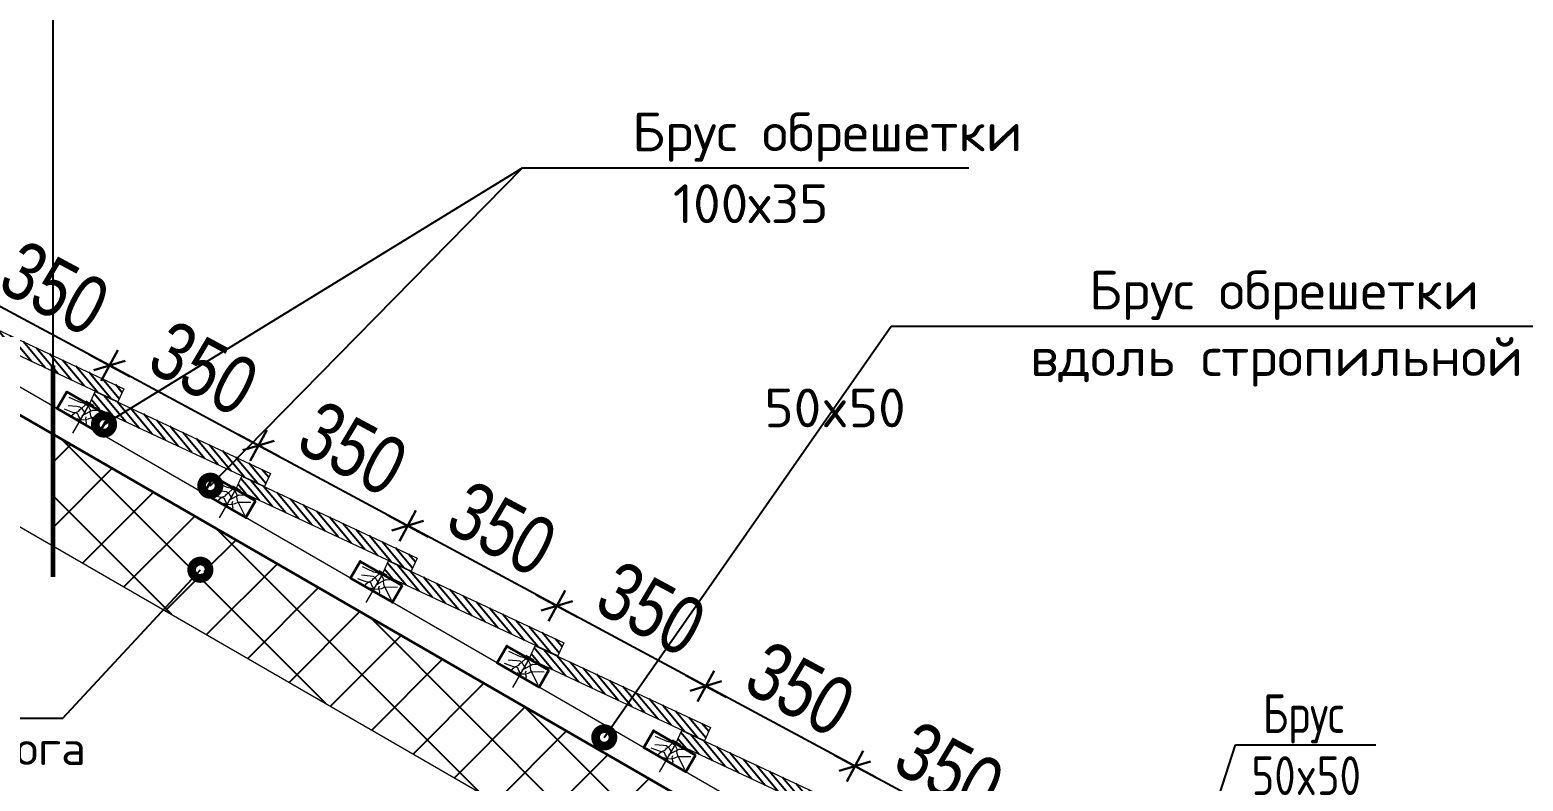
# Model space of a CAD drawing. Extents: x -12289450 to -10763036, y -7834513 to -6150123.
# Drawn here: x -10888592 to -10885506, y -7676211 to -7674660 of the extents above; entities that cross this region are included whole.
import ezdxf

# ---------------------------------------------------------------- set-up
doc = ezdxf.new("R2010")
doc.units = 0
doc.header["$LTSCALE"] = 25
doc.header["$PDMODE"] = 35
doc.layers.get('DefPoints').update_dxf_attribs({"color": 10, "lineweight": 30})
for name, color, linetype in [('005-РАЗМЕРЫ', 252, 'Continuous'), ('008-ШТРИХОВКА', 252, 'Continuous'), ('Примечания', 7, 'Continuous')]:
    doc.layers.add(name, color=color, linetype=linetype)
for name, color, linetype, lineweight in [('RAZMER', 7, 'Continuous', 9), ('Перегор', 4, 'Continuous', 20), ('Стена', 7, 'Continuous', 5), ('СТЕНЫ', 5, 'Continuous', 40), ('тонкий', 114, 'Continuous', 20), ('Штрих', 9, 'Continuous', 13)]:
    doc.layers.add(name, color=color, linetype=linetype, lineweight=lineweight)
doc.styles.add('GOST 2.304', font='cs_gost2304.shx')
doc.styles.get("Standard").update_dxf_attribs({"font": 'arial.ttf'})
doc.styles.add('TXT0', font='txt', dxfattribs={"width": 0.8})
doc.dimstyles.new('Копия 3 РАЗМЕРЫ 3', dxfattribs={"dimscale": 30, "dimtxt": 4, "dimasz": 0.08, "dimexe": 0, "dimexo": 0, "dimgap": 0.9, "dimtad": 1, "dimdec": 0, "dimzin": 0, "dimdsep": 46, "dimtxsty": 'TXT0', "dimblk1": 'A8MITTA', "dimblk2": 'A8MITTA', "dimsah": 1, "dimcen": 0.3, "dimse1": 1, "dimse2": 1, "dimadec": 0, "dimazin": 0, "dimtp": 6, "dimtm": 6, "dimtfac": 1, "dimtdec": 0, "dimtofl": 0, "dimtmove": 0, "dimatfit": 3, "dimldrblk": 'A8MITTA', "dimfxl": 0, "dimtolj": 1, "dimtzin": 0, "dimarcsym": 0})

# ---------------------------------------------------------------- blocks, each defined once
blk = doc.blocks.new('ytjtyj')
at = {"layer": 'Перегор', "linetype": 'Continuous'}
for p, q in [((-3.6, 13.4), (-21.6, 6.9)), ((-12.6, 10.2), (11.8, -56.9))]:
    blk.add_line(p, q, dxfattribs=at)
at = {"layer": 'Стена', "linetype": 'Continuous', "ltscale": 100}
blk.add_line((51.9, -12.5), (38.2, 25), dxfattribs=at)
blk.add_lwpolyline([(-55.8, -9.2), (-42.1, -46.8), (51.9, -12.5), (38.2, 25), (-55.8, -9.2)], close=True, dxfattribs=at)
at = {"layer": 'Штрих', "linetype": 'Continuous', "ltscale": 100}
for p, q in [((-10.2, 4.4), (-15.6, -3.3)), ((0.3, 8.6), (-10.2, 4.4)), ((2, -2.6), (-4.9, 6.5)), ((7.6, 8.6), (0.3, 8.6)), ((32.8, 15.1), (7.6, 8.6)), ((-20.7, -18.1), (-46.9, -13.8)), ((-18.6, -15.3), (-38.4, -41.9)), ((-20.7, -2.7), (-33.2, -0.9)), ((-15.6, -6.6), (-20.7, -2.7)), ((-15.1, -22.2), (-20.7, -18.1)), ((-15.6, -8.5), (-18.6, -15.3)), ((-15.6, -3.3), (-15.6, -8.5)), ((-7.2, -13), (-15.6, -6.6)), ((-9.5, -24.4), (-15.1, -22.2)), ((-8.9, -23.1), (-12.3, -30.7)), ((-12.3, -30.7), (-11.7, -34.8)), ((-0.7, -26.6), (-9.5, -24.4)), ((-9, -18.9), (-8.9, -23.1)), ((-1.7, -7.1), (-7.2, -13)), ((-1.2, -17.6), (-7.2, -13)), ((2, -2.6), (-1.7, -7.1)), ((8.3, -25.3), (-0.7, -26.6)), ((1.3, -25.2), (0.1, -30.6)), ((5.7, -20.6), (1.3, -25.2)), ((7.1, -0.5), (2, -2.6)), ((5.7, -5.8), (2, -2.6)), ((7.2, -9.7), (5.7, -5.8)), ((8.7, -14.8), (5.7, -20.6)), ((12.9, -0.7), (7.1, -0.5)), ((13.7, -13.8), (7.2, -9.7)), ((13.7, -13.8), (8.7, -14.8)), ((30.7, -2.1), (12.9, -0.7)), ((17.6, -17.7), (13.7, -13.8)), ((19.4, -13.8), (13.7, -13.8)), ((17.5, -23.8), (14, -25.5)), ((21.4, -22.6), (17.5, -23.8)), ((20.1, -23), (17.6, -17.7)), ((37.5, -10.5), (19.4, -13.8))]:
    blk.add_line(p, q, dxfattribs=at)
blk = doc.blocks.new('A8MITTA', base_point=(3180, 3140))
for p, q in [((3180, 3155), (3180, 3125)), ((3160, 3140), (3200, 3140)), ((3170, 3130), (3190, 3150))]:
    blk.add_line(p, q)
blk = doc.blocks.new('*D1239')
at = {"layer": '005-РАЗМЕРЫ', "color": 0, "lineweight": -2, "ltscale": 4, "transparency": 16777216}
blk.add_line((-10886580.7, -7676345), (-10886884.7, -7676181.7), dxfattribs=at)
at = {"layer": 'DefPoints', "color": 0, "ltscale": 4, "transparency": 16777216}
for p in [(-10886886.8, -7676180.6), (-10886964.1, -7676324.5), (-10886661, -7676499.5)]:
    blk.add_point(p, dxfattribs=at)
at = {"layer": '005-РАЗМЕРЫ', "color": 0, "lineweight": -2, "ltscale": 4, "transparency": 16777216, "xscale": 2.4, "yscale": 2.4, "zscale": 2.4}
for p, rotation in [((-10886886.8, -7676180.6), 151.7584222115959), ((-10886578.6, -7676346.1), 331.7584222115959)]:
    blk.add_blockref('A8MITTA', p, dxfattribs=dict(at, rotation=rotation))
at = {"layer": '005-РАЗМЕРЫ', "color": 0, "ltscale": 4, "transparency": 16777216, "insert": (-10886691.5, -7676186.7), "char_height": 120, "attachment_point": 5, "rotation": 331.7584, "style": 'TXT0'}
blk.add_mtext('\\A1;350', dxfattribs=at)
blk = doc.blocks.new('*D1240')
at = {"layer": '005-РАЗМЕРЫ', "color": 0, "lineweight": -2, "ltscale": 4, "transparency": 16777216}
blk.add_line((-10886888.9, -7676179.5), (-10887192.8, -7676016.2), dxfattribs=at)
at = {"layer": 'DefPoints', "color": 0, "ltscale": 4, "transparency": 16777216}
for p in [(-10887195, -7676015.1), (-10887267.2, -7676149.5), (-10886964.1, -7676324.5)]:
    blk.add_point(p, dxfattribs=at)
at = {"layer": '005-РАЗМЕРЫ', "color": 0, "lineweight": -2, "ltscale": 4, "transparency": 16777216, "xscale": 2.4, "yscale": 2.4, "zscale": 2.4}
for p, rotation in [((-10887195, -7676015.1), 151.7584222115959), ((-10886886.8, -7676180.6), 331.7584222115959)]:
    blk.add_blockref('A8MITTA', p, dxfattribs=dict(at, rotation=rotation))
at = {"layer": '005-РАЗМЕРЫ', "color": 0, "ltscale": 4, "transparency": 16777216, "insert": (-10886999.7, -7676021.2), "char_height": 120, "attachment_point": 5, "rotation": 331.7584, "style": 'TXT0'}
blk.add_mtext('\\A1;350', dxfattribs=at)
blk = doc.blocks.new('*D1241')
at = {"layer": '005-РАЗМЕРЫ', "color": 0, "lineweight": -2, "ltscale": 4, "transparency": 16777216}
blk.add_line((-10887197.1, -7676013.9), (-10887501, -7675850.7), dxfattribs=at)
at = {"layer": 'DefPoints', "color": 0, "ltscale": 4, "transparency": 16777216}
for p in [(-10887503.1, -7675849.5), (-10887570.3, -7675974.5), (-10887267.2, -7676149.5)]:
    blk.add_point(p, dxfattribs=at)
at = {"layer": '005-РАЗМЕРЫ', "color": 0, "lineweight": -2, "ltscale": 4, "transparency": 16777216, "xscale": 2.4, "yscale": 2.4, "zscale": 2.4}
for p, rotation in [((-10887503.1, -7675849.5), 151.7584222115959), ((-10887195, -7676015.1), 331.7584222115959)]:
    blk.add_blockref('A8MITTA', p, dxfattribs=dict(at, rotation=rotation))
at = {"layer": '005-РАЗМЕРЫ', "color": 0, "ltscale": 4, "transparency": 16777216, "insert": (-10887307.9, -7675855.6), "char_height": 120, "attachment_point": 5, "rotation": 331.7584, "style": 'TXT0'}
blk.add_mtext('\\A1;350', dxfattribs=at)
blk = doc.blocks.new('*D1242')
at = {"layer": '005-РАЗМЕРЫ', "color": 0, "lineweight": -2, "ltscale": 4, "transparency": 16777216}
blk.add_line((-10887505.3, -7675848.4), (-10887809.2, -7675685.1), dxfattribs=at)
at = {"layer": 'DefPoints', "color": 0, "ltscale": 4, "transparency": 16777216}
for p in [(-10887811.3, -7675684), (-10887873.4, -7675799.5), (-10887570.3, -7675974.5)]:
    blk.add_point(p, dxfattribs=at)
at = {"layer": '005-РАЗМЕРЫ', "color": 0, "lineweight": -2, "ltscale": 4, "transparency": 16777216, "xscale": 2.4, "yscale": 2.4, "zscale": 2.4}
for p, rotation in [((-10887811.3, -7675684), 151.7584222115959), ((-10887503.1, -7675849.5), 331.7584222115959)]:
    blk.add_blockref('A8MITTA', p, dxfattribs=dict(at, rotation=rotation))
at = {"layer": '005-РАЗМЕРЫ', "color": 0, "ltscale": 4, "transparency": 16777216, "insert": (-10887616.1, -7675690.1), "char_height": 120, "attachment_point": 5, "rotation": 331.7584, "style": 'TXT0'}
blk.add_mtext('\\A1;350', dxfattribs=at)
blk = doc.blocks.new('*D1243')
at = {"layer": '005-РАЗМЕРЫ', "color": 0, "lineweight": -2, "ltscale": 4, "transparency": 16777216}
blk.add_line((-10887813.5, -7675682.8), (-10888117.4, -7675519.6), dxfattribs=at)
at = {"layer": 'DefPoints', "color": 0, "ltscale": 4, "transparency": 16777216}
for p in [(-10888119.5, -7675518.4), (-10888176.5, -7675624.5), (-10887873.4, -7675799.5)]:
    blk.add_point(p, dxfattribs=at)
at = {"layer": '005-РАЗМЕРЫ', "color": 0, "lineweight": -2, "ltscale": 4, "transparency": 16777216, "xscale": 2.4, "yscale": 2.4, "zscale": 2.4}
for p, rotation in [((-10888119.5, -7675518.4), 151.7584222115959), ((-10887811.3, -7675684), 331.7584222115959)]:
    blk.add_blockref('A8MITTA', p, dxfattribs=dict(at, rotation=rotation))
at = {"layer": '005-РАЗМЕРЫ', "color": 0, "ltscale": 4, "transparency": 16777216, "insert": (-10887924.3, -7675524.6), "char_height": 120, "attachment_point": 5, "rotation": 331.7584, "style": 'TXT0'}
blk.add_mtext('\\A1;350', dxfattribs=at)
blk = doc.blocks.new('*D1244')
at = {"layer": '005-РАЗМЕРЫ', "color": 0, "lineweight": -2, "ltscale": 4, "transparency": 16777216}
blk.add_line((-10888121.6, -7675517.3), (-10888425.6, -7675354), dxfattribs=at)
at = {"layer": 'DefPoints', "color": 0, "ltscale": 4, "transparency": 16777216}
for p in [(-10888427.7, -7675352.9), (-10888479.6, -7675449.5), (-10888176.5, -7675624.5)]:
    blk.add_point(p, dxfattribs=at)
at = {"layer": '005-РАЗМЕРЫ', "color": 0, "lineweight": -2, "ltscale": 4, "transparency": 16777216, "xscale": 2.4, "yscale": 2.4, "zscale": 2.4}
for p, rotation in [((-10888427.7, -7675352.9), 151.7584222115959), ((-10888119.5, -7675518.4), 331.7584222115959)]:
    blk.add_blockref('A8MITTA', p, dxfattribs=dict(at, rotation=rotation))
at = {"layer": '005-РАЗМЕРЫ', "color": 0, "ltscale": 4, "transparency": 16777216, "insert": (-10888232.5, -7675359), "char_height": 120, "attachment_point": 5, "rotation": 331.7584, "style": 'TXT0'}
blk.add_mtext('\\A1;350', dxfattribs=at)
blk = doc.blocks.new('*D1245')
at = {"layer": '005-РАЗМЕРЫ', "color": 0, "lineweight": -2, "ltscale": 4, "transparency": 16777216}
blk.add_line((-10888429.8, -7675351.8), (-10888733.8, -7675188.5), dxfattribs=at)
at = {"layer": 'DefPoints', "color": 0, "ltscale": 4, "transparency": 16777216}
for p in [(-10888735.9, -7675187.4), (-10888782.7, -7675274.5), (-10888479.6, -7675449.5)]:
    blk.add_point(p, dxfattribs=at)
at = {"layer": '005-РАЗМЕРЫ', "color": 0, "lineweight": -2, "ltscale": 4, "transparency": 16777216, "xscale": 2.4, "yscale": 2.4, "zscale": 2.4}
for p, rotation in [((-10888735.9, -7675187.4), 151.7584222115959), ((-10888427.7, -7675352.9), 331.7584222115959)]:
    blk.add_blockref('A8MITTA', p, dxfattribs=dict(at, rotation=rotation))
at = {"layer": '005-РАЗМЕРЫ', "color": 0, "ltscale": 4, "transparency": 16777216, "insert": (-10888540.7, -7675193.5), "char_height": 120, "attachment_point": 5, "rotation": 331.7584, "style": 'TXT0'}
blk.add_mtext('\\A1;350', dxfattribs=at)

msp = doc.modelspace()

# ---------------------------------------------------------------- hatches: boundary and pattern name
at = {"layer": '008-ШТРИХОВКА', "ltscale": 3}
h = msp.add_hatch(dxfattribs=at)
h.set_pattern_fill('ANSI37', color=256, scale=30)
h.set_pattern_definition([(45, (-10891138.46, -7676799.76), (-67.352, 67.352), []), (135, (-10891138.46, -7676799.76), (-67.352, -67.352), [])])
h.paths.add_polyline_path([(-10890027.6, -7675150.5, -0.121044), (-10890162.8, -7674997.7), (-10891138.5, -7675560.9), (-10891138.5, -7675791.9), (-10891017.8, -7675722.2), (-10891036.5, -7675661, -0.503597), (-10891048.1, -7675652.3, -1), (-10891030.1, -7675652.3, -0.330143), (-10891036.5, -7675661), (-10891017.8, -7675722.2)])
h.paths.add_polyline_path([(-10889834.2, -7675038.8), (-10889834.2, -7675010), (-10889984.1, -7675010), (-10889984.1, -7674894.4), (-10890162.8, -7674997.7, 0.121044), (-10890027.6, -7675150.5)])
h.paths.add_polyline_path([(-10889829.2, -7674919.9), (-10889784.2, -7674919.9), (-10889784.2, -7674779), (-10889784.2, -7674779), (-10889984.1, -7674894.4), (-10889984.1, -7675010), (-10889834.2, -7675010), (-10889834.2, -7675009.9), (-10889829.2, -7675009.9)])
h.paths.add_polyline_path([(-10889584.1, -7674894.6), (-10889784.2, -7674779), (-10889784.2, -7674919.9), (-10889739.2, -7674919.9), (-10889739.2, -7675009.9), (-10889734.2, -7675009.9), (-10889584.1, -7675010)])
h.paths.add_polyline_path([(-10889719.3, -7674912), (-10889719.3, -7674911, 0.400203), (-10889724, -7674916), (-10889723.1, -7674916, -0.40079)], flags=0)
h.paths.add_polyline_path([(-10889719.2, -7674912), (-10889719.2, -7674911, 0.406669), (-10889724.1, -7674916), (-10889723, -7674916, -0.40079)], flags=16)
h.paths.add_polyline_path([(-10889649.3, -7674920), (-10889649.3, -7674921, 0.425077), (-10889644.1, -7674916), (-10889645.1, -7674916, -0.427766)], flags=16)
h.paths.add_polyline_path([(-10889719.3, -7674975.7), (-10889719.3, -7674974.7, 0.400203), (-10889724, -7674979.7), (-10889723.1, -7674979.7, -0.40079)], flags=16)
h.paths.add_polyline_path([(-10889719.2, -7674983.7), (-10889719.2, -7674984.7, 0.421798), (-10889714.1, -7674979.7), (-10889715, -7674979.7, -0.427766)], flags=16)
h.paths.add_polyline_path([(-10889719.3, -7674848.2), (-10889719.3, -7674847.2, 0.400203), (-10889724, -7674852.2), (-10889723.1, -7674852.2, -0.40079)], flags=0)
h.paths.add_polyline_path([(-10889719.2, -7674848.2), (-10889719.2, -7674847.2, 0.406669), (-10889724.1, -7674852.2), (-10889723, -7674852.2, -0.40079)], flags=16)
h.paths.add_polyline_path([(-10889405.4, -7674997.7), (-10889584.1, -7674894.6), (-10889584.1, -7675010), (-10889734.2, -7675010), (-10889734.2, -7675038.8), (-10889540.7, -7675150.6, 0.121047)])
h.paths.add_polyline_path([(-10889405.4, -7674997.7, -0.121047), (-10889540.7, -7675150.6), (-10888788.1, -7675585.1), (-10888672.6, -7675431.1, -0.379494), (-10888675, -7675419.4)])
h.paths.add_polyline_path([(-10888544.3, -7675494.9), (-10888544.3, -7675725.8), (-10888316.3, -7675857.5), (-10888245.9, -7675781.6, -0.208652), (-10888248.8, -7675775, -1), (-10888230.8, -7675775, -0.654736), (-10888245.9, -7675781.6), (-10888316.3, -7675857.5), (-10886829.2, -7676716), (-10886829.2, -7676658.3), (-10887284.2, -7676395.6), (-10887284.2, -7676222.4)])
h.paths.add_polyline_path([(-10886684.2, -7676742), (-10886739.2, -7676710.3), (-10886739.2, -7676744.9), (-10886734.2, -7676744.9), (-10886734.2, -7676770.9), (-10886684.2, -7676799.8)])
h.paths.add_polyline_path([(-10886766.7, -7676718.6, 1), (-10886756.7, -7676718.6, 1)], flags=17)
h.paths.add_polyline_path([(-10886739.2, -7676654.9), (-10886829.2, -7676654.9), (-10886829.2, -7676658.3), (-10886807, -7676671.1, -0.277163), (-10886802.5, -7676673.7), (-10886739.2, -7676710.3)], flags=17)
h.paths.add_polyline_path([(-10886756.7, -7676676.1, -1), (-10886766.7, -7676676.1, -1)], flags=16)
h.paths.add_polyline_path([(-10886684.2, -7676568.8), (-10887284.2, -7676222.4), (-10887284.2, -7676395.6), (-10886829.2, -7676658.3), (-10886829.2, -7676654.9), (-10886739.2, -7676654.9), (-10886739.2, -7676710.3), (-10886684.2, -7676742)])
h.paths.add_polyline_path([(-10886719.2, -7676586.1, -1), (-10886709.2, -7676586.1, -1)], flags=16)
h.paths.add_polyline_path([(-10886718.2, -7676586.1, -1), (-10886710.2, -7676586.1, -1)], flags=0)
h.paths.add_polyline_path([(-10886709, -7676690.2, -1), (-10886719, -7676690.2, -1)], flags=16)
h.paths.add_polyline_path([(-10886979.2, -7676534.3, -1), (-10886989.2, -7676534.3, -1)], flags=16)
h.paths.add_polyline_path([(-10886979.4, -7676430.3, -1), (-10886989.4, -7676430.3, -1)], flags=16)
h.paths.add_polyline_path([(-10886980.3, -7676430.3, -1), (-10886988.4, -7676430.3, -1)], flags=0)
h.paths.add_polyline_path([(-10887249.4, -7676378.3, -1), (-10887259.4, -7676378.3, -1)], flags=16)
h.paths.add_polyline_path([(-10887249.5, -7676274.3, -1), (-10887259.5, -7676274.3, -1)], flags=16)
h.paths.add_polyline_path([(-10887250.5, -7676274.3, -1), (-10887258.6, -7676274.3, -1)], flags=0)
at = {"layer": '008-ШТРИХОВКА'}
h = msp.add_hatch(dxfattribs=at)
h.set_pattern_fill('ANSI31', color=251, scale=4, angle=5, style=0)
h.set_pattern_definition([(130, (-22646263.529, -661445.611), (9.728764428, 8.163402643), [])])
h.paths.add_polyline_path([(-10888770.3, -7675260.2), (-10888768.7, -7675257.5), (-10888771.4, -7675255.9), (-10888760.2, -7675231.8), (-10888397.7, -7675400.9), (-10888410.3, -7675428)])
h = msp.add_hatch(dxfattribs=at)
h.set_pattern_fill('ANSI31', color=251, scale=4, angle=5, style=0)
h.set_pattern_definition([(130, (-22645960.42, -661620.611), (9.728764428, 8.163402643), [])])
h.paths.add_polyline_path([(-10888467.2, -7675435.2), (-10888465.6, -7675432.5), (-10888468.3, -7675430.9), (-10888457.1, -7675406.8), (-10888094.6, -7675575.9), (-10888107.2, -7675603)])
h = msp.add_hatch(dxfattribs=at)
h.set_pattern_fill('ANSI31', color=251, scale=4, angle=5, style=0)
h.set_pattern_definition([(130, (-22645657.311, -661795.611), (9.728764428, 8.163402643), [])])
h.paths.add_polyline_path([(-10888164.1, -7675610.2), (-10888162.5, -7675607.5), (-10888165.2, -7675605.9), (-10888154, -7675581.8), (-10887791.5, -7675750.9), (-10887804.1, -7675778)])
h = msp.add_hatch(dxfattribs=at)
h.set_pattern_fill('ANSI31', color=251, scale=4, angle=5, style=0)
h.set_pattern_definition([(130, (-22645354.202, -661970.611), (9.728764428, 8.163402643), [])])
h.paths.add_polyline_path([(-10887861, -7675785.2), (-10887859.4, -7675782.5), (-10887862.1, -7675780.9), (-10887850.9, -7675756.8), (-10887488.3, -7675925.9), (-10887501, -7675953)])
h = msp.add_hatch(dxfattribs=at)
h.set_pattern_fill('ANSI31', color=251, scale=4, angle=5, style=0)
h.set_pattern_definition([(130, (-22645051.093, -662145.611), (9.728764428, 8.163402643), [])])
h.paths.add_polyline_path([(-10887557.8, -7675960.2), (-10887556.3, -7675957.5), (-10887559, -7675955.9), (-10887547.8, -7675931.8), (-10887185.2, -7676100.9), (-10887197.9, -7676128)])
h = msp.add_hatch(dxfattribs=at)
h.set_pattern_fill('ANSI31', color=251, scale=4, angle=5, style=0)
h.set_pattern_definition([(130, (-22644747.984, -662320.611), (9.728764428, 8.163402643), [])])
h.paths.add_polyline_path([(-10887254.7, -7676135.2), (-10887253.2, -7676132.5), (-10887255.9, -7676130.9), (-10887244.6, -7676106.8), (-10886882.1, -7676275.9), (-10886894.8, -7676303)])

# ---------------------------------------------------------------- linework, layer by layer
at = {"lineweight": 25, "ltscale": 20}
for p, q in [((-10888438.9, -7675474.9), (-10887574, -7674944.9)), ((-10888219.2, -7675601.4), (-10887574, -7674944.9)), ((-10887404.9, -7676121.2), (-10886811.7, -7675271.7)), ((-10886811.7, -7675271.7), (-10885353.4, -7675271.7)), ((-10888524, -7676081.4), (-10888239.8, -7675775)), ((-10889469.4, -7676081.4), (-10888524, -7676081.4)), ((-10886434.1, -7677179.9), (-10886100.5, -7676136.3)), ((-10886100.5, -7676136.3), (-10885810.1, -7676136.3))]:
    msp.add_line(p, q, dxfattribs=at)
at = {"lineweight": 25, "ltscale": 20, "const_width": 36}
for points in [[(-10888430, -7675473.3, 1), (-10888447.8, -7675476.5, 1)], [(-10888210.4, -7675599.8, 1), (-10888228.1, -7675602.9, 1)], [(-10888230.8, -7675775, 1), (-10888248.8, -7675775, 1)], [(-10887395.9, -7676121.2, 1), (-10887413.9, -7676121.2, 1)]]:
    msp.add_lwpolyline(points, format="xyb", close=True, dxfattribs=at)
at = {"layer": '008-ШТРИХОВКА', "color": 116, "lineweight": 60, "ltscale": 3}
msp.add_lwpolyline([(-10888544.3, -7675789.4), (-10888544.3, -7675353)], dxfattribs=at)
at = {"layer": 'RAZMER', "ltscale": 4}
for p, q in [((-10885734.2, -7677059.6), (-10889784.2, -7674721.3)), ((-10885764.2, -7677100), (-10889784.2, -7674779))]:
    msp.add_line(p, q, dxfattribs=at)
msp.add_lwpolyline([(-10889784.2, -7675010), (-10886684.2, -7676799.8), (-10886684.2, -7676568.8), (-10889784.2, -7674779)], dxfattribs=at)
at = {"layer": 'Перегор', "linetype": 'Continuous', "lineweight": 40, "ltscale": 100}
msp.add_line((-10886684.2, -7676568.8), (-10889784.2, -7674779), dxfattribs=at)
at = {"layer": 'Перегор', "linetype": 'Continuous', "ltscale": 100}
for points in [[(-10888397.7, -7675400.9), (-10888410.3, -7675428), (-10888772.9, -7675259), (-10888760.2, -7675231.8)], [(-10888094.6, -7675575.9), (-10888107.2, -7675603), (-10888469.7, -7675434), (-10888457.1, -7675406.8)], [(-10887791.5, -7675750.9), (-10887804.1, -7675778), (-10888166.6, -7675609), (-10888154, -7675581.8)], [(-10887488.3, -7675925.9), (-10887501, -7675953), (-10887863.5, -7675784), (-10887850.9, -7675756.8)], [(-10887185.2, -7676100.9), (-10887197.9, -7676128), (-10887560.4, -7675959), (-10887547.8, -7675931.8)], [(-10886882.1, -7676275.9), (-10886894.8, -7676303), (-10887257.3, -7676134), (-10887244.6, -7676106.8)]]:
    msp.add_lwpolyline(points, close=True, dxfattribs=at)
at = {"layer": 'Примечания', "color": 7}
msp.add_line((-10887574, -7674944.9), (-10886651.3, -7674944.9), dxfattribs=at)
at = {"layer": 'СТЕНЫ', "color": 2}
for points in [[(-10888428.9, -7675457.6), (-10888448.9, -7675492.2), (-10888535.5, -7675442.2), (-10888515.5, -7675407.6), (-10888428.9, -7675457.6)], [(-10888125.8, -7675632.6), (-10888145.8, -7675667.2), (-10888232.4, -7675617.2), (-10888212.4, -7675582.6), (-10888125.8, -7675632.6)], [(-10887822.7, -7675807.6), (-10887842.7, -7675842.2), (-10887929.3, -7675792.2), (-10887909.3, -7675757.6), (-10887822.7, -7675807.6)], [(-10887519.6, -7675982.6), (-10887539.6, -7676017.2), (-10887626.2, -7675967.2), (-10887606.2, -7675932.6), (-10887519.6, -7675982.6)], [(-10887216.5, -7676157.6), (-10887236.5, -7676192.2), (-10887323.1, -7676142.2), (-10887303.1, -7676107.6), (-10887216.5, -7676157.6)]]:
    msp.add_lwpolyline(points, close=True, dxfattribs=at)
at = {"layer": 'тонкий', "lineweight": 25, "ltscale": 2}
msp.add_line((-10888544.3, -7675764.4), (-10888544.3, -7673178.3), dxfattribs=at)

# ---------------------------------------------------------------- block references
at = {"layer": '005-РАЗМЕРЫ', "color": 251, "xscale": -1, "rotation": 349.9999999794174}
for p in [(-10888482.3, -7675438.9), (-10888179.2, -7675613.9), (-10887876, -7675788.9), (-10887572.9, -7675963.9), (-10887269.8, -7676138.9)]:
    msp.add_blockref('ytjtyj', p, dxfattribs=at)

# ---------------------------------------------------------------- texts
at = {"lineweight": 25, "ltscale": 20, "style": 'GOST 2.304'}
for s, p in [('Брус', (-10886043.8, -7676112)), ('50x50', (-10886066.9, -7676240.2))]:
    msp.add_text(s, height=80, dxfattribs=at).set_placement(p)
at = {"layer": 'Примечания', "color": 7, "attachment_point": 6}
for s, insert, char_height in [('\\A1;{\\Fsimplex|c204;Брус обрешетки}', (-10886541.1, -7674881.4), 80), ('\\A1;{\\Fsimplex|c0;100\\Fsimplex|c204;х35}', (-10886941.4, -7675018.9), 80), ('\\A1;{\\Fsimplex|c204;Брус обрешетки}', (-10885596.9, -7675208.1), 80), ('\\A1;{\\Fsimplex|c204;вдоль стропильной ноги}', (-10885206.2, -7675345.7), 80), ('\\A1;{\\Fsimplex|c0;50x50}', (-10886781.9, -7675440.6), 80), ('\\A1;{\\Fsimplex|c204;Стропильная\\Fsimplex|c0; \\Fsimplex|c204;нога}', (-10888476.3, -7676152.7), 70)]:
    msp.add_mtext(s, dxfattribs=dict(at, insert=insert, char_height=char_height))

# ---------------------------------------------------------------- dimensions: what is measured, and where the dimension line sits
at = {"layer": '005-РАЗМЕРЫ', "ltscale": 4}
for base, p1, p2, picture, middle in [((-10888735.9, -7675187.4), (-10888479.6, -7675449.5), (-10888782.7, -7675274.5), '*D1245', (-10888540.7, -7675193.5)), ((-10888427.7, -7675352.9), (-10888176.5, -7675624.5), (-10888479.6, -7675449.5), '*D1244', (-10888232.5, -7675359)), ((-10888119.5, -7675518.4), (-10887873.4, -7675799.5), (-10888176.5, -7675624.5), '*D1243', (-10887924.3, -7675524.6)), ((-10887811.3, -7675684), (-10887570.3, -7675974.5), (-10887873.4, -7675799.5), '*D1242', (-10887616.1, -7675690.1)), ((-10887503.1, -7675849.5), (-10887267.2, -7676149.5), (-10887570.3, -7675974.5), '*D1241', (-10887307.9, -7675855.6)), ((-10887195, -7676015.1), (-10886964.1, -7676324.5), (-10887267.2, -7676149.5), '*D1240', (-10886999.7, -7676021.2)), ((-10886886.8, -7676180.6), (-10886661, -7676499.5), (-10886964.1, -7676324.5), '*D1239', (-10886691.5, -7676186.7))]:
    dim = msp.add_linear_dim(base=base, p1=p1, p2=p2, angle=331.7584, dimstyle='Копия 3 РАЗМЕРЫ 3', dxfattribs=at)
    dim.commit()
    dim.dimension.update_dxf_attribs({"geometry": picture, "text_midpoint": middle})

doc.saveas('drawing.dxf')
